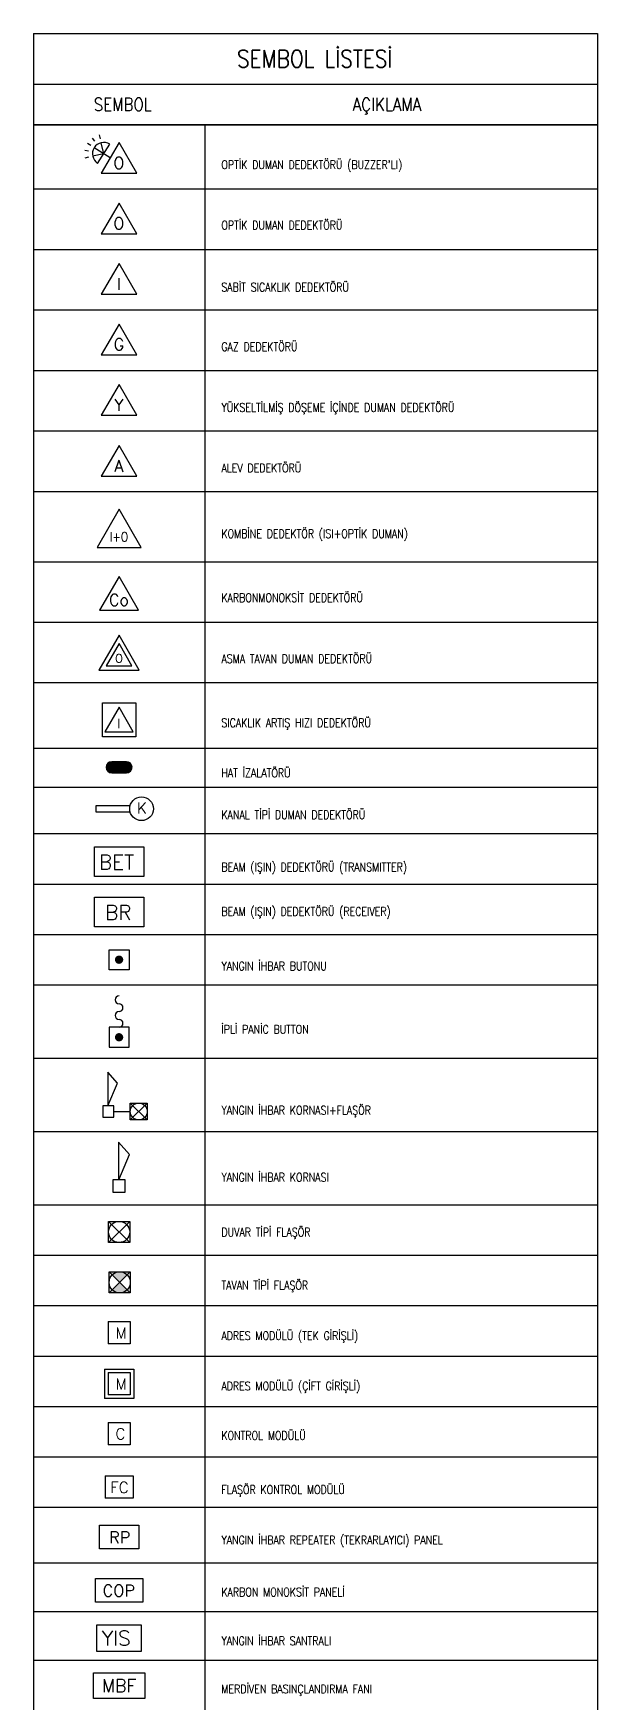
# Model space of a CAD drawing. Extents: x -3709 to 34975, y -230 to 8245.
# Drawn here: x -902 to -249, y 6310 to 8245 of the extents above; entities that cross this region are included whole.
import ezdxf
from ezdxf.enums import TextEntityAlignment as Align

# ---------------------------------------------------------------- set-up
doc = ezdxf.new("R2010")
doc.units = 0
doc.linetypes.add('DASHDOT', pattern=[25.4, 12.7, -6.35, 0, -6.35])
for name, color, linetype, lineweight in [('E-ADRES MODÜLÜ (TEK GİRİŞLİ)', 7, 'Continuous', 30), ('E-ADRES MODÜLÜ (ÇİFT GİRİŞLİ)', 7, 'Continuous', 30), ('E-ALEV DEDEKTÖRÜ', 7, 'Continuous', 30), ('E-ASMA TAVAN DUMAN DEDEKTÖRÜ', 7, 'Continuous', 30), ('E-DUVAR TİPİ FLAŞÖR', 7, 'Continuous', 30), ('E-FLAŞÖR KONTROL MODÜLÜ', 7, 'Continuous', 30), ('E-GAZ DEDEKTÖRÜ', 7, 'Continuous', 30), ('E-HAT İZALATÖRÜ', 7, 'Continuous', 30), ('E-İPLİ PANİC BUTTON', 7, 'Continuous', 30), ('E-KANAL TİPİ DUMAN DEDEKTÖRÜ', 7, 'Continuous', 30), ('E-KARBON MONOKSİT PANELİ', 7, 'Continuous', 30), ('E-KARBONMONOKSİT DEDEKTÖRÜ', 7, 'Continuous', 30), ('E-KOMBİNE DEDEKTÖR (ISI+OPTİK DUMAN)', 7, 'Continuous', 30), ('E-KONTROL MODÜLÜ', 7, 'Continuous', 30), ('E-MERDİVEN BASINÇLANDIRMA FANI', 7, 'Continuous', 30), ('E-OPTİK DUMAN DEDEKTÖRÜ', 7, 'Continuous', 30), ("E-OPTİK DUMAN DEDEKTÖRÜ (BUZZER'LI)", 7, 'Continuous', 30), ('E-SABİT SICAKLIK DEDEKTÖRÜ', 7, 'Continuous', 30), ('E-SICAKLIK ARTIŞ HIZI DEDEKTÖRÜ', 7, 'Continuous', 30), ('E-TAVAN TİPİ FLAŞÖR', 7, 'Continuous', 30), ('E-YANGIN', 7, 'Continuous', 30), ('E-YANGIN İHBAR BUTONU', 7, 'Continuous', 30), ('E-YANGIN İHBAR KORNASI', 7, 'Continuous', 30), ('E-YANGIN İHBAR KORNASI+FLAŞÖR', 7, 'Continuous', 30), ('E-YANGIN İHBAR REPEATER (TEKRARLAYICI) PANEL', 7, 'Continuous', 30), ('E-YANGIN İHBAR SANTRALI', 7, 'Continuous', 30), ('E-YAZI', 7, 'Continuous', 30), ('E-YÜKSELTİLMİŞ DÖŞEME İÇİNDE DUMAN DEDEKTÖRÜ', 7, 'Continuous', 30)]:
    doc.layers.add(name, color=color, linetype=linetype, lineweight=lineweight)
doc.styles.add('E-YAZI', font='txttw.shx')
doc.styles.add('ROMANS8', font='Txttw.shx')

# ---------------------------------------------------------------- blocks, each defined once
blk = doc.blocks.new("100_OPTİK DUMAN DEDEKTÖRÜ (BUZZER'LI) 085")
at = {"layer": "E-OPTİK DUMAN DEDEKTÖRÜ (BUZZER'LI)", "color": 3}
for p, q in [((-2.81, 3.73), (-3.06, 4.08)), ((-2.17, 4.01), (-2.26, 4.44)), ((-3.55, 2.57), (-3.98, 2.64)), ((-3.29, 3.22), (-3.66, 3.45)), ((-1.78, 2.26), (-3.06, 1.97)), ((-1.03, 1.78), (-2.88, 2.96)), ((-1.78, 2.26), (-2.06, 3.54)), ((-3.53, 1.87), (-3.96, 1.77))]:
    blk.add_line(p, q, dxfattribs=at)
at = {"layer": "E-OPTİK DUMAN DEDEKTÖRÜ (BUZZER'LI)", "color": 4}
blk.add_line((-2.48, 1.15), (-1.07, 3.36), dxfattribs=at)
blk.add_lwpolyline([(2.06, 0), (0, 3.57), (-2.06, 0)], close=True, dxfattribs=at)
blk.add_arc((-1.78, 2.26), 1.31, 57.5754, 237.5754, dxfattribs=at)
at = {"layer": "E-OPTİK DUMAN DEDEKTÖRÜ (BUZZER'LI)", "color": 3, "style": 'E-YAZI'}
blk.add_text('O', height=1.36, dxfattribs=at).set_placement((-0.02, 1.2), align=Align.MIDDLE)
blk = doc.blocks.new('100_OPTİK DUMAN DEDEKTÖRÜ 085')
at = {"layer": 'E-OPTİK DUMAN DEDEKTÖRÜ', "color": 4}
blk.add_lwpolyline([(2.06, 0), (0, 3.57), (-2.06, 0)], close=True, dxfattribs=at)
at = {"layer": 'E-OPTİK DUMAN DEDEKTÖRÜ', "color": 3, "style": 'E-YAZI'}
blk.add_text('O', height=1.36, dxfattribs=at).set_placement((-0.02, 1.2), align=Align.MIDDLE)
blk = doc.blocks.new('100_SABİT SICAKLIK DEDEKTÖRÜ 085')
at = {"layer": 'E-SABİT SICAKLIK DEDEKTÖRÜ', "color": 4}
blk.add_lwpolyline([(2.06, 0), (0, 3.57), (-2.06, 0)], close=True, dxfattribs=at)
at = {"layer": 'E-SABİT SICAKLIK DEDEKTÖRÜ', "color": 3, "style": 'E-YAZI'}
blk.add_text('I', height=1.36, dxfattribs=at).set_placement((-0.02, 1.2), align=Align.MIDDLE)
blk = doc.blocks.new('100_GAZ DEDEKTÖRÜ 085')
at = {"layer": 'E-GAZ DEDEKTÖRÜ', "color": 4}
blk.add_lwpolyline([(2.06, 0), (0, 3.57), (-2.06, 0)], close=True, dxfattribs=at)
at = {"layer": 'E-GAZ DEDEKTÖRÜ', "color": 3, "style": 'E-YAZI'}
blk.add_text('G', height=1.36, dxfattribs=at).set_placement((-0.02, 1.2), align=Align.MIDDLE)
blk = doc.blocks.new('100_YÜKSELTİLMİŞ DÖŞEME İÇİNDE DUMAN DEDEKTÖRÜ 085')
at = {"layer": 'E-YÜKSELTİLMİŞ DÖŞEME İÇİNDE DUMAN DEDEKTÖRÜ', "color": 4}
blk.add_lwpolyline([(2.06, 0), (0, 3.57), (-2.06, 0)], close=True, dxfattribs=at)
at = {"layer": 'E-YÜKSELTİLMİŞ DÖŞEME İÇİNDE DUMAN DEDEKTÖRÜ', "color": 3, "style": 'E-YAZI'}
blk.add_text('Y', height=1.36, dxfattribs=at).set_placement((-0.02, 1.2), align=Align.MIDDLE)
blk = doc.blocks.new('100_KOMBİNE DEDEKTÖR (ISI+OPTİK DUMAN) 085')
at = {"layer": 'E-KOMBİNE DEDEKTÖR (ISI+OPTİK DUMAN)', "color": 4}
blk.add_lwpolyline([(2.55, 0), (0, 4.42), (-2.55, 0)], close=True, dxfattribs=at)
at = {"layer": 'E-KOMBİNE DEDEKTÖR (ISI+OPTİK DUMAN)', "color": 3, "style": 'E-YAZI', "width": 0.8}
blk.add_text('I+O', height=1.102, dxfattribs=at).set_placement((-0.02, 1.22), align=Align.MIDDLE)
blk = doc.blocks.new('100_KARBONMONOKSİT DEDEKTÖRÜ 085')
at = {"layer": 'E-KARBONMONOKSİT DEDEKTÖRÜ', "color": 4}
blk.add_lwpolyline([(2.26, 0), (0, 3.92), (-2.26, 0)], close=True, dxfattribs=at)
at = {"layer": 'E-KARBONMONOKSİT DEDEKTÖRÜ', "color": 3, "style": 'E-YAZI'}
blk.add_text('Co', height=1.36, dxfattribs=at).set_placement((-0.02, 1.2), align=Align.MIDDLE)
blk = doc.blocks.new('100_ASMA TAVAN DUMAN DEDEKTÖRÜ 085')
at = {"layer": 'E-ASMA TAVAN DUMAN DEDEKTÖRÜ', "color": 4}
blk.add_lwpolyline([(2.33, 0), (0, 4.04), (-2.33, 0)], close=True, dxfattribs=at)
at = {"layer": 'E-ASMA TAVAN DUMAN DEDEKTÖRÜ', "color": 3}
blk.add_lwpolyline([(1.48, 0.49), (0, 3.06), (-1.48, 0.49)], close=True, dxfattribs=at)
at = {"layer": 'E-ASMA TAVAN DUMAN DEDEKTÖRÜ', "color": 3, "style": 'E-YAZI'}
blk.add_text('O', height=0.979, dxfattribs=at).set_placement((-0.02, 1.35), align=Align.MIDDLE)
blk = doc.blocks.new('100_SICAKLIK ARTIŞ HIZI DEDEKTÖRÜ')
at = {"layer": 'E-SICAKLIK ARTIŞ HIZI DEDEKTÖRÜ', "color": 4}
for points in [[(-2.26, 4.64), (2.26, 4.64), (2.26, 0), (-2.26, 0)], [(1.94, 0.66), (0, 4.02), (-1.94, 0.66)]]:
    blk.add_lwpolyline(points, close=True, dxfattribs=at)
at = {"layer": 'E-SICAKLIK ARTIŞ HIZI DEDEKTÖRÜ', "color": 3, "style": 'E-YAZI'}
blk.add_text('I', height=1.28, dxfattribs=at).set_placement((-0.02, 1.79), align=Align.MIDDLE)
blk = doc.blocks.new('100_HAT İZALATÖRÜ')
at = {"layer": 'E-HAT İZALATÖRÜ', "color": 4}
for p, q in [((-1.01, 1.52), (-1.01, 0)), ((-1.01, 1.52), (1.01, 1.52)), ((-1.01, 0), (1.01, 0)), ((1.01, 1.52), (1.01, 0))]:
    blk.add_line(p, q, dxfattribs=at)
at = {"layer": 'E-HAT İZALATÖRÜ', "color": 4, "const_width": 0.758, "flags": 128}
for points in [[(-1.01, 1.14, 0.414214), (-1.39, 0.76, 0.414214), (-1.01, 0.38, 0.414214)], [(1.01, 1.14, -0.414214), (1.39, 0.76, -0.414214), (1.01, 0.38, -0.414214)]]:
    blk.add_lwpolyline(points, format="xyb", dxfattribs=at)
at = {"layer": 'E-HAT İZALATÖRÜ', "color": 4}
for centre, start, end in [((-1.01, 0.76), 90, 270), ((1.01, 0.76), 270, 90)]:
    blk.add_arc(centre, 0.758, start, end, dxfattribs=at)
blk.add_solid([(-1.01, 1.52), (1.01, 1.52), (-1.01, 0), (1.01, 0)], dxfattribs=at)
blk = doc.blocks.new('*U627')
at = {"layer": 'E-KANAL TİPİ DUMAN DEDEKTÖRÜ', "color": 4}
for p, q in [((-6.22, 0.42), (-6.22, -0.42)), ((-1.55, 0.42), (-6.22, 0.42)), ((-6.22, -0.42), (-1.55, -0.42))]:
    blk.add_line(p, q, dxfattribs=at)
blk.add_circle((0, 0), 1.61, dxfattribs=at)
at = {"layer": 'E-KANAL TİPİ DUMAN DEDEKTÖRÜ', "color": 3, "style": 'ROMANS8'}
blk.add_text('K', height=1.5, rotation=359.9592, dxfattribs=at).set_placement((0.06, 0.1), align=Align.MIDDLE)
blk = doc.blocks.new('BEAM (IŞIN) DEDEKTÖRÜ (TRANSMİTTER)')
at = {"layer": 'E-YANGIN', "color": 4}
blk.add_lwpolyline([(-33.6, 40.6), (33.6, 40.6), (33.6, 0), (-33.6, 0)], close=True, dxfattribs=at)
at = {"layer": 'E-YANGIN', "color": 3, "style": 'E-YAZI'}
blk.add_text('BET', height=20, dxfattribs=at).set_placement((-27.5, 9.7))
blk = doc.blocks.new('BEAM (IŞIN) DEDEKTÖR (RECİEVER)')
at = {"layer": 'E-YANGIN', "color": 4}
blk.add_lwpolyline([(-33.6, 40.6), (33.6, 40.6), (33.6, 0), (-33.6, 0)], close=True, dxfattribs=at)
at = {"layer": 'E-YANGIN', "color": 3, "style": 'E-YAZI'}
blk.add_text('BR', height=20, dxfattribs=at).set_placement((-19.1, 9.7))
blk = doc.blocks.new('100_YANGIN İHBAR BUTONU 085')
at = {"layer": 'E-YANGIN İHBAR BUTONU', "color": 4}
blk.add_lwpolyline([(-1.16, -1.16), (-1.16, 1.16), (1.16, 1.16), (1.16, -1.16)], close=True, dxfattribs=at)
at = {"layer": 'E-YANGIN İHBAR BUTONU', "color": 3, "const_width": 0.483}
blk.add_lwpolyline([(-0.24, 0, 1), (0.24, 0, 1)], format="xyb", close=True, dxfattribs=at)
blk = doc.blocks.new('100_İPLİ PANİC BUTTON')
at = {"layer": 'E-İPLİ PANİC BUTTON', "color": 4}
blk.add_lwpolyline([(1.36, 0), (1.36, 2.73), (-1.36, 2.73), (-1.36, 0)], close=True, dxfattribs=at)
at = {"layer": 'E-İPLİ PANİC BUTTON', "color": 3, "const_width": 0.569}
blk.add_lwpolyline([(0.28, 1.36, -1), (-0.28, 1.36, -1)], format="xyb", close=True, dxfattribs=at)
at = {"layer": 'E-İPLİ PANİC BUTTON', "color": 4}
for centre, start, end in [((0, 6.46), 90, 270), ((0, 4.33), 90, 270), ((0, 5.4), 270, 90), ((0, 3.26), 270, 90)]:
    blk.add_arc(centre, 0.533, start, end, dxfattribs=at)
blk = doc.blocks.new('100_YANGIN İHBAR KORNASI+FLAŞÖR 085')
at = {"layer": 'E-YANGIN İHBAR KORNASI+FLAŞÖR', "color": 4}
for p, q in [((0.56, 5.32), (0.56, 1.4)), ((1.69, 4.04), (0.56, 5.32)), ((0.58, 1.4), (1.69, 4.04)), ((-0.02, 1.4), (-0.02, 0.11)), ((1.27, 1.4), (-0.02, 1.4)), ((-0.02, 0.11), (1.27, 0.11)), ((1.27, 0.11), (1.27, 1.4)), ((1.27, 0.76), (3.17, 0.76)), ((3.17, 1.74), (5.13, -0.22))]:
    blk.add_line(p, q, dxfattribs=at)
blk.add_lwpolyline([(3.17, -0.22), (3.17, 1.74), (5.13, 1.74), (5.13, -0.22)], close=True, dxfattribs=at)
blk.add_lwpolyline([(5.13, 1.74), (3.17, -0.22)], dxfattribs=at)
blk.add_circle((4.15, 0.76), 0.979, dxfattribs=at)
blk = doc.blocks.new('100_YANGIN İHBAR KORNASI')
at = {"layer": 'E-YANGIN İHBAR KORNASI', "color": 4}
for p, q in [((-0.08, 6.8), (-0.08, 1.68)), ((1.4, 5.14), (-0.08, 6.8)), ((-0.05, 1.68), (1.4, 5.14)), ((-0.84, 1.68), (-0.84, 0)), ((0.84, 1.68), (-0.84, 1.68)), ((-0.84, 0), (0.84, 0)), ((0.84, 0), (0.84, 1.68))]:
    blk.add_line(p, q, dxfattribs=at)
blk = doc.blocks.new('100_DUVAR TİPİ FLAŞÖR 085')
at = {"layer": 'E-DUVAR TİPİ FLAŞÖR', "color": 4}
blk.add_line((-1.224, 2.448), (1.224, 0), dxfattribs=at)
blk.add_lwpolyline([(-1.224, 0), (-1.224, 2.448), (1.224, 2.448), (1.224, 0)], close=True, dxfattribs=at)
blk.add_lwpolyline([(1.224, 2.448), (-1.224, 0)], dxfattribs=at)
blk.add_circle((0, 1.224), 1.224, dxfattribs=at)
blk = doc.blocks.new('100_TAVAN TİPİ FLAŞÖR 085')
at = {"layer": 'E-TAVAN TİPİ FLAŞÖR', "color": 4}
blk.add_line((-1.224, 0), (1.224, 2.448), dxfattribs=at)
blk.add_lwpolyline([(1.224, 0), (-1.224, 0), (-1.224, 2.448), (1.224, 2.448)], close=True, dxfattribs=at)
blk.add_lwpolyline([(-1.224, 2.448), (1.224, 0)], dxfattribs=at)
blk.add_circle((0, 1.224), 1.224, dxfattribs=at)
for points in [[(0, 1.224), (-1.224, 2.448), (1.224, 2.448)], [(-1.224, 0), (0, 1.224), (1.224, 0)]]:
    blk.add_solid(points, dxfattribs=at)
blk = doc.blocks.new('100_ADRES MODÜLÜ (TEK GİRİŞLİ) 085')
at = {"layer": 'E-ADRES MODÜLÜ (TEK GİRİŞLİ)', "color": 4}
for p, q in [((-1.27, 2.59), (1.27, 2.59)), ((-1.27, 2.59), (-1.27, 0)), ((1.27, 2.59), (1.27, 0)), ((1.27, 0), (-1.27, 0))]:
    blk.add_line(p, q, dxfattribs=at)
at = {"layer": 'E-ADRES MODÜLÜ (TEK GİRİŞLİ)', "color": 3, "style": 'E-YAZI'}
blk.add_text('M', height=1.27, dxfattribs=at).set_placement((-0.42, 0.62))
blk = doc.blocks.new('100_ADRES MODÜLÜ (ÇİFT GİRİŞLİ)')
at = {"layer": 'E-ADRES MODÜLÜ (ÇİFT GİRİŞLİ)', "color": 4}
for p, q in [((-1.99, 4.03), (1.99, 4.03)), ((-1.99, 4.03), (-1.99, 0)), ((1.99, 4.03), (1.99, 0)), ((1.99, 0), (-1.99, 0))]:
    blk.add_line(p, q, dxfattribs=at)
at = {"layer": 'E-ADRES MODÜLÜ (ÇİFT GİRİŞLİ)', "color": 3}
for p, q in [((-1.5, 3.54), (1.5, 3.54)), ((-1.5, 3.54), (-1.5, 0.5)), ((1.5, 3.54), (1.5, 0.5)), ((1.5, 0.5), (-1.5, 0.5))]:
    blk.add_line(p, q, dxfattribs=at)
at = {"layer": 'E-ADRES MODÜLÜ (ÇİFT GİRİŞLİ)', "color": 3, "style": 'E-YAZI'}
blk.add_text('M', height=1.5, dxfattribs=at).set_placement((-0.49, 1.22))
blk = doc.blocks.new('100_KONTROL MODÜLÜ 085')
at = {"layer": 'E-KONTROL MODÜLÜ', "color": 4}
for p, q in [((-1.27, 2.59), (1.27, 2.59)), ((-1.27, 2.59), (-1.27, 0)), ((1.27, 2.59), (1.27, 0)), ((1.27, 0), (-1.27, 0))]:
    blk.add_line(p, q, dxfattribs=at)
at = {"layer": 'E-KONTROL MODÜLÜ', "color": 3, "style": 'E-YAZI'}
blk.add_text('C', height=1.27, dxfattribs=at).set_placement((-0.42, 0.62))
blk = doc.blocks.new('100_FLAŞÖR KONTROL MODÜLÜ')
at = {"layer": 'E-FLAŞÖR KONTROL MODÜLÜ', "color": 4}
for p, q in [((-1.63, 2.59), (1.63, 2.59)), ((-1.63, 2.59), (-1.63, 0)), ((1.63, 2.59), (1.63, 0)), ((1.63, 0), (-1.63, 0))]:
    blk.add_line(p, q, dxfattribs=at)
at = {"layer": 'E-FLAŞÖR KONTROL MODÜLÜ', "color": 3, "style": 'E-YAZI'}
blk.add_text('FC', height=1.275, dxfattribs=at).set_placement((-1.03, 0.62))
blk = doc.blocks.new('100_YANGIN İHBAR REPEATER (TEKRARLAYICI) PANEL')
at = {"layer": 'E-YANGIN İHBAR REPEATER (TEKRARLAYICI) PANEL', "color": 4}
blk.add_lwpolyline([(-2.69, 3.25), (2.69, 3.25), (2.69, 0), (-2.69, 0)], close=True, dxfattribs=at)
at = {"layer": 'E-YANGIN İHBAR REPEATER (TEKRARLAYICI) PANEL', "color": 3, "style": 'E-YAZI'}
blk.add_text('RP', height=1.6, dxfattribs=at).set_placement((-1.34, 0.77))
blk = doc.blocks.new('100_KARBON MONOKSİT PANELİ')
at = {"layer": 'E-KARBON MONOKSİT PANELİ', "color": 4}
blk.add_lwpolyline([(-3.22, 0), (-3.22, 3.25), (3.22, 3.25), (3.22, 0)], close=True, dxfattribs=at)
at = {"layer": 'E-KARBON MONOKSİT PANELİ', "color": 3, "style": 'E-YAZI'}
blk.add_text('COP', height=1.6, dxfattribs=at).set_placement((-2.23, 0.77))
blk = doc.blocks.new('100_YANGIN İHBAR SANTRALI')
at = {"layer": 'E-YANGIN İHBAR SANTRALI', "color": 4}
blk.add_lwpolyline([(-3.01, 3.64), (3.01, 3.64), (3.01, 0), (-3.01, 0)], close=True, dxfattribs=at)
at = {"layer": 'E-YANGIN İHBAR SANTRALI', "color": 3, "style": 'E-YAZI'}
blk.add_text('YIS', height=2, dxfattribs=at).set_placement((-2.37, 0.81))
blk = doc.blocks.new('100_MERDİVEN BASINÇLANDIRMA FANI')
at = {"layer": 'E-MERDİVEN BASINÇLANDIRMA FANI', "color": 4}
blk.add_lwpolyline([(-3.22, 0), (-3.22, 3.25), (3.22, 3.25), (3.22, 0)], close=True, dxfattribs=at)
at = {"layer": 'E-MERDİVEN BASINÇLANDIRMA FANI', "color": 3, "style": 'E-YAZI'}
blk.add_text('MBF', height=1.6, dxfattribs=at).set_placement((0, 1.62), align=Align.MIDDLE_CENTER)
blk = doc.blocks.new('10_ALEV DEDEKTÖRÜ')
at = {"layer": 'E-ALEV DEDEKTÖRÜ', "color": 4}
blk.add_lwpolyline([(41.2, 0), (0, 71.3), (-41.2, 0)], close=True, dxfattribs=at)
at = {"layer": 'E-ALEV DEDEKTÖRÜ', "color": 3, "style": 'E-YAZI'}
blk.add_text('A', height=27.2, dxfattribs=at).set_placement((-0.4, 24), align=Align.MIDDLE)

msp = doc.modelspace()

# ---------------------------------------------------------------- linework, layer by layer
at = {"layer": 'E-YAZI', "color": 4}
for p, q in [((-902.19, 8244.53), (-902.19, 5107.21)), ((-902.19, 8244.53), (-248.9, 8244.53)), ((-248.9, 8244.53), (-248.9, 5107.21)), ((-902.19, 8185.62), (-248.9, 8185.62)), ((-902.19, 8138.74), (-248.9, 8138.74)), ((-248.9, 8138.74), (-902.19, 8138.74))]:
    msp.add_line(p, q, dxfattribs=at)
at = {"layer": 'E-YAZI', "color": 7}
for p, q in [((-703.78, 8138.74), (-703.78, 5107.21)), ((-248.9, 8063.82), (-902.19, 8063.82)), ((-248.9, 7993.72), (-902.19, 7993.72)), ((-248.9, 7923.61), (-902.19, 7923.61)), ((-248.9, 7853.5), (-902.19, 7853.5)), ((-248.9, 7783.39), (-902.19, 7783.39)), ((-248.9, 7713.28), (-902.19, 7713.28)), ((-248.9, 7631.83), (-902.19, 7631.83)), ((-248.9, 7561.72), (-902.19, 7561.72)), ((-248.9, 7492), (-902.19, 7492)), ((-248.9, 7415.74), (-902.19, 7415.74)), ((-248.9, 7370.76), (-902.19, 7370.76)), ((-248.9, 7317.02), (-902.19, 7317.02))]:
    msp.add_line(p, q, dxfattribs=at)
at = {"layer": 'E-YAZI', "color": 7, "linetype": 'Continuous'}
for p, q in [((-902.19, 7258.66), (-248.9, 7258.66)), ((-902.19, 7200.3), (-248.9, 7200.3)), ((-902.19, 7141.94), (-248.9, 7141.94)), ((-902.19, 7056.94), (-248.9, 7056.94)), ((-902.19, 6971.94), (-248.9, 6971.94)), ((-902.19, 6886.94), (-248.9, 6886.94)), ((-902.19, 6828.58), (-248.9, 6828.58)), ((-902.19, 6770.22), (-248.9, 6770.22)), ((-902.19, 6711.86), (-248.9, 6711.86)), ((-902.19, 6653.51), (-248.9, 6653.51)), ((-902.19, 6595.15), (-248.9, 6595.15)), ((-902.19, 6536.79), (-248.9, 6536.79)), ((-902.19, 6472.29), (-248.9, 6472.29)), ((-902.19, 6415.94), (-248.9, 6415.94)), ((-902.19, 6359.41), (-248.9, 6359.41))]:
    msp.add_line(p, q, dxfattribs=at)

# ---------------------------------------------------------------- block references
at = {"layer": 'E-ADRES MODÜLÜ (TEK GİRİŞLİ)', "xscale": 10, "yscale": 10, "zscale": 10}
msp.add_blockref('100_ADRES MODÜLÜ (TEK GİRİŞLİ) 085', (-802.99, 6725.83), dxfattribs=at)
at = {"layer": 'E-ADRES MODÜLÜ (ÇİFT GİRİŞLİ)', "xscale": 8.5, "yscale": 8.5, "zscale": 8.5}
msp.add_blockref('100_ADRES MODÜLÜ (ÇİFT GİRİŞLİ)', (-802.99, 6662.51), dxfattribs=at)
at = {"layer": 'E-ALEV DEDEKTÖRÜ', "color": 4, "linetype": 'DASHDOT', "xscale": 0.5, "yscale": 0.5, "zscale": 0.5}
msp.add_blockref('10_ALEV DEDEKTÖRÜ', (-803.02, 7731.3), dxfattribs=at)
at = {"layer": 'E-ASMA TAVAN DUMAN DEDEKTÖRÜ', "xscale": 10, "yscale": 10, "zscale": 10}
msp.add_blockref('100_ASMA TAVAN DUMAN DEDEKTÖRÜ 085', (-802.99, 7506.77), dxfattribs=at)
at = {"layer": 'E-DUVAR TİPİ FLAŞÖR', "xscale": 10, "yscale": 10, "zscale": 10}
msp.add_blockref('100_DUVAR TİPİ FLAŞÖR 085', (-802.97, 6843.36), dxfattribs=at)
at = {"layer": 'E-FLAŞÖR KONTROL MODÜLÜ', "xscale": 10, "yscale": 10, "zscale": 10}
msp.add_blockref('100_FLAŞÖR KONTROL MODÜLÜ', (-802.99, 6546.99), dxfattribs=at)
at = {"layer": 'E-GAZ DEDEKTÖRÜ', "xscale": 10, "yscale": 10, "zscale": 10}
msp.add_blockref('100_GAZ DEDEKTÖRÜ 085', (-802.99, 7872.06), dxfattribs=at)
at = {"layer": 'E-HAT İZALATÖRÜ', "xscale": 8.5, "yscale": 8.5, "zscale": 8.5}
msp.add_blockref('100_HAT İZALATÖRÜ', (-802.99, 7387.68), dxfattribs=at)
at = {"layer": 'E-İPLİ PANİC BUTTON', "xscale": 8.5, "yscale": 8.5, "zscale": 8.5}
msp.add_blockref('100_İPLİ PANİC BUTTON', (-802.99, 7069.68), dxfattribs=at)
at = {"layer": 'E-KANAL TİPİ DUMAN DEDEKTÖRÜ', "xscale": 8.5, "yscale": 8.5, "zscale": 8.5}
msp.add_blockref('*U627', (-776.97, 7346.01), dxfattribs=at)
at = {"layer": 'E-KARBON MONOKSİT PANELİ', "xscale": 8.5, "yscale": 8.5, "zscale": 8.5}
msp.add_blockref('100_KARBON MONOKSİT PANELİ', (-802.99, 6426.62), dxfattribs=at)
at = {"layer": 'E-KARBONMONOKSİT DEDEKTÖRÜ', "color": 4, "xscale": 10, "yscale": 10, "zscale": 10}
msp.add_blockref('100_KARBONMONOKSİT DEDEKTÖRÜ 085', (-802.99, 7576.09), dxfattribs=at)
at = {"layer": 'E-KOMBİNE DEDEKTÖR (ISI+OPTİK DUMAN)', "xscale": 10, "yscale": 10, "zscale": 10}
msp.add_blockref('100_KOMBİNE DEDEKTÖR (ISI+OPTİK DUMAN) 085', (-802.99, 7648.91), dxfattribs=at)
at = {"layer": 'E-KONTROL MODÜLÜ', "xscale": 10, "yscale": 10, "zscale": 10}
msp.add_blockref('100_KONTROL MODÜLÜ 085', (-802.99, 6609.11), dxfattribs=at)
at = {"layer": 'E-MERDİVEN BASINÇLANDIRMA FANI', "xscale": 9.234828496042217, "yscale": 9.234828496042217, "zscale": 9.234828496042217}
msp.add_blockref('100_MERDİVEN BASINÇLANDIRMA FANI', (-802.99, 6314.87), dxfattribs=at)
at = {"layer": 'E-OPTİK DUMAN DEDEKTÖRÜ', "xscale": 10, "yscale": 10, "zscale": 10}
msp.add_blockref('100_OPTİK DUMAN DEDEKTÖRÜ 085', (-802.99, 8012.28), dxfattribs=at)
at = {"layer": "E-OPTİK DUMAN DEDEKTÖRÜ (BUZZER'LI)", "xscale": 10, "yscale": 10, "zscale": 10}
msp.add_blockref("100_OPTİK DUMAN DEDEKTÖRÜ (BUZZER'LI) 085", (-802.99, 8082.39), dxfattribs=at)
at = {"layer": 'E-SABİT SICAKLIK DEDEKTÖRÜ', "xscale": 10, "yscale": 10, "zscale": 10}
msp.add_blockref('100_SABİT SICAKLIK DEDEKTÖRÜ 085', (-802.99, 7942.17), dxfattribs=at)
at = {"layer": 'E-SICAKLIK ARTIŞ HIZI DEDEKTÖRÜ', "xscale": 8.5, "yscale": 8.5, "zscale": 8.5}
msp.add_blockref('100_SICAKLIK ARTIŞ HIZI DEDEKTÖRÜ', (-802.99, 7429.52), dxfattribs=at)
at = {"layer": 'E-TAVAN TİPİ FLAŞÖR', "xscale": 10, "yscale": 10, "zscale": 10}
msp.add_blockref('100_TAVAN TİPİ FLAŞÖR 085', (-802.28, 6785), dxfattribs=at)
at = {"layer": 'E-YANGIN', "xscale": 0.85, "yscale": 0.85, "zscale": 0.85}
for name, p in [('BEAM (IŞIN) DEDEKTÖRÜ (TRANSMİTTER)', (-802.99, 7267.55)), ('BEAM (IŞIN) DEDEKTÖR (RECİEVER)', (-802.99, 7209.19))]:
    msp.add_blockref(name, p, dxfattribs=at)
at = {"layer": 'E-YANGIN İHBAR BUTONU', "xscale": 10, "yscale": 10, "zscale": 10}
msp.add_blockref('100_YANGIN İHBAR BUTONU 085', (-802.99, 7171.12), dxfattribs=at)
at = {"layer": 'E-YANGIN İHBAR KORNASI', "xscale": 8.5, "yscale": 8.5, "zscale": 8.5}
msp.add_blockref('100_YANGIN İHBAR KORNASI', (-802.99, 6901.71), dxfattribs=at)
at = {"layer": 'E-YANGIN İHBAR KORNASI+FLAŞÖR', "xscale": 10, "yscale": 10, "zscale": 10}
msp.add_blockref('100_YANGIN İHBAR KORNASI+FLAŞÖR 085', (-821.75, 6987.61), dxfattribs=at)
at = {"layer": 'E-YANGIN İHBAR REPEATER (TEKRARLAYICI) PANEL', "xscale": 8.5, "yscale": 8.5, "zscale": 8.5}
msp.add_blockref('100_YANGIN İHBAR REPEATER (TEKRARLAYICI) PANEL', (-802.99, 6488.31), dxfattribs=at)
at = {"layer": 'E-YANGIN İHBAR SANTRALI', "xscale": 8.5, "yscale": 8.5, "zscale": 8.5}
msp.add_blockref('100_YANGIN İHBAR SANTRALI', (-802.99, 6369.5), dxfattribs=at)
at = {"layer": 'E-YÜKSELTİLMİŞ DÖŞEME İÇİNDE DUMAN DEDEKTÖRÜ', "xscale": 10, "yscale": 10, "zscale": 10}
msp.add_blockref('100_YÜKSELTİLMİŞ DÖŞEME İÇİNDE DUMAN DEDEKTÖRÜ 085', (-802.99, 7801.96), dxfattribs=at)

# ---------------------------------------------------------------- texts
at = {"layer": 'E-YAZI', "color": 4, "style": 'E-YAZI', "width": 0.85}
for s, height, p in [('SEMBOL LİSTESİ', 20, (-576.41, 8215.08)), ('SEMBOL', 15, (-798.72, 8162.24)), ('AÇIKLAMA', 15, (-492.81, 8162.24))]:
    msp.add_text(s, height=height, dxfattribs=at).set_placement(p, align=Align.MIDDLE_CENTER)
at = {"layer": 'E-YAZI', "color": 3, "style": 'E-YAZI', "width": 0.8}
for s, p in [("OPTİK DUMAN DEDEKTÖRÜ (BUZZER'LI)", (-684.54, 8087.42)), ('OPTİK DUMAN DEDEKTÖRÜ', (-684.54, 8017.31)), ('SABİT SICAKLIK DEDEKTÖRÜ', (-684.54, 7945.43)), ('GAZ DEDEKTÖRÜ', (-684.54, 7876.45)), ('YÜKSELTİLMİŞ DÖŞEME İÇİNDE DUMAN DEDEKTÖRÜ', (-684.54, 7806.02)), ('ALEV DEDEKTÖRÜ', (-684.54, 7735.92)), ('KOMBİNE DEDEKTÖR (ISI+OPTİK DUMAN)', (-684.54, 7659.75)), ('KARBONMONOKSİT DEDEKTÖRÜ', (-684.54, 7585.6)), ('ASMA TAVAN DUMAN DEDEKTÖRÜ', (-684.54, 7514.92)), ('SICAKLIK ARTIŞ HIZI DEDEKTÖRÜ', (-684.54, 7440.67)), ('HAT İZALATÖRÜ', (-684.54, 7382.49)), ('KANAL TİPİ DUMAN DEDEKTÖRÜ', (-684.54, 7334.13)), ('BEAM (IŞIN) DEDEKTÖRÜ (TRANSMITTER)', (-684.54, 7273.5)), ('BEAM (IŞIN) DEDEKTÖRÜ (RECEIVER)', (-684.54, 7221.97)), ('YANGIN İHBAR BUTONU', (-684.54, 7158.77)), ('İPLİ PANİC BUTTON', (-684.54, 7085.42)), ('YANGIN İHBAR KORNASI+FLAŞÖR', (-684.54, 6991.65)), ('YANGIN İHBAR KORNASI', (-684.54, 6913.95)), ('DUVAR TİPİ FLAŞÖR', (-684.54, 6850.39)), ('TAVAN TİPİ FLAŞÖR', (-684.54, 6788.81)), ('ADRES MODÜLÜ (TEK GİRİŞLİ)', (-684.54, 6730.46)), ('ADRES MODÜLÜ (ÇİFT GİRİŞLİ)', (-684.54, 6672.1)), ('KONTROL MODÜLÜ', (-684.54, 6614.74)), ('FLAŞÖR KONTROL MODÜLÜ', (-684.54, 6552.02)), ('YANGIN İHBAR REPEATER (TEKRARLAYICI) PANEL', (-684.54, 6493.66)), ('KARBON MONOKSİT PANELİ', (-684.54, 6433.32)), ('YANGIN İHBAR SANTRALI', (-684.54, 6376.79)), ('MERDİVEN BASINÇLANDIRMA FANI', (-684.54, 6321.01))]:
    msp.add_text(s, height=10, dxfattribs=at).set_placement(p)

doc.saveas('drawing.dxf')
